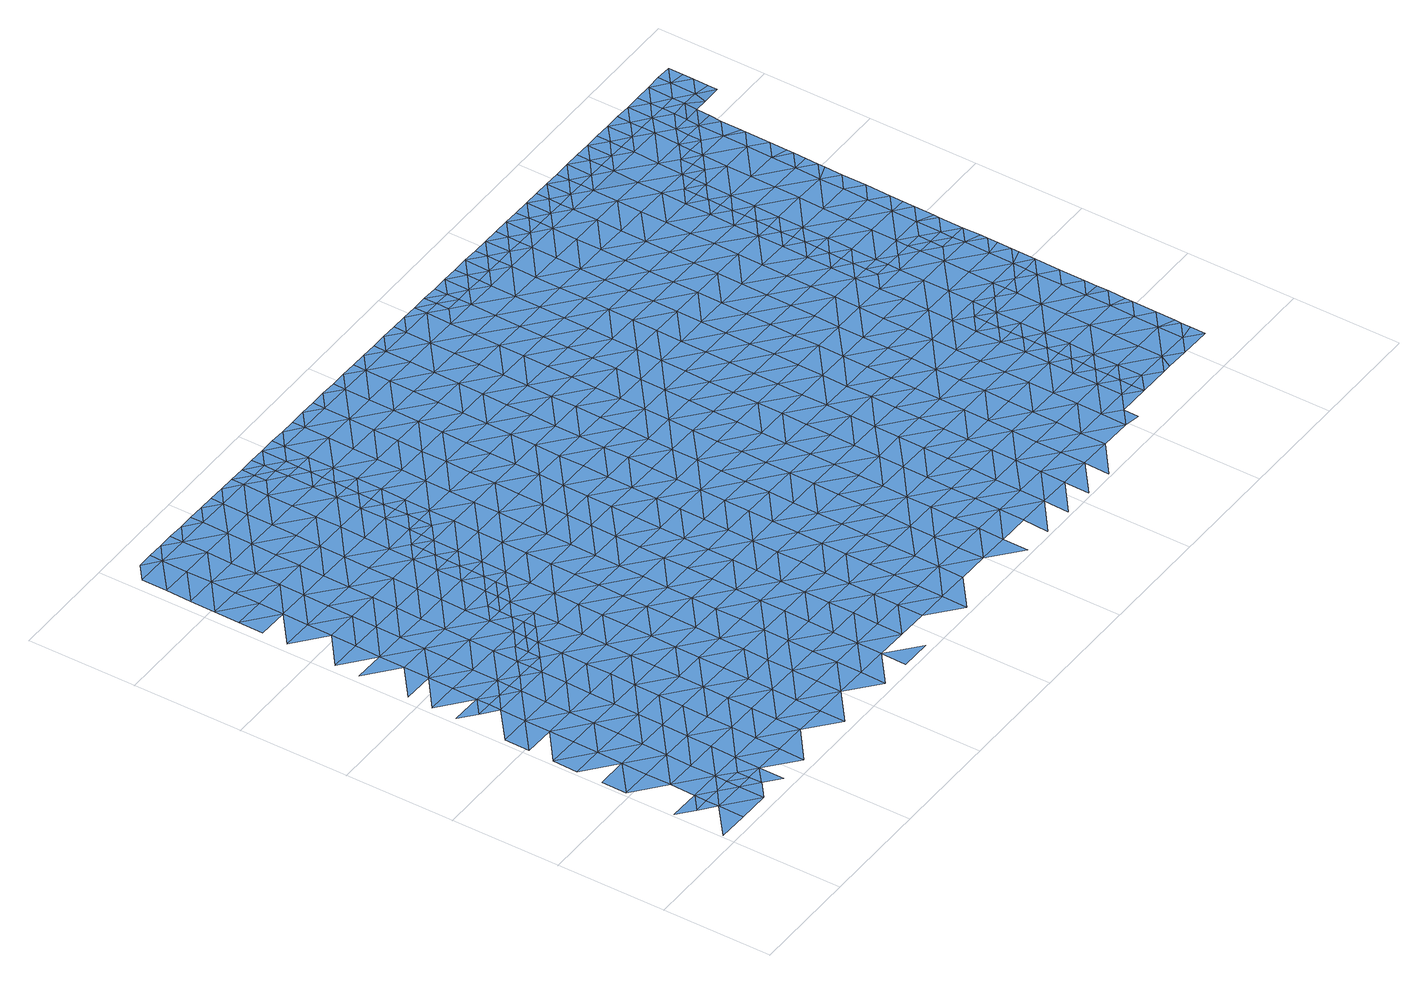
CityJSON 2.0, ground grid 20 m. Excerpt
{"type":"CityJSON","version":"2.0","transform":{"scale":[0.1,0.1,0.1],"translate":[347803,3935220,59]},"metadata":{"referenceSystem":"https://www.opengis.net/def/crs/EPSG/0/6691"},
"CityObjects":{
"waterbody1":{"type":"WaterBody","attributes":{"name":"8","class":"1140","function":"1","WaterBodyRiverFloodingRiskAttribute.description":"4","WaterBodyRiverFloodingRiskAttribute.rankOrg":"2","WaterBodyRiverFloodingRiskAttribute.adminType":"2","WaterBodyRiverFloodingRiskAttribute.scale":"L1"},"geometry":[{"type":"MultiSurface","lod":"1","boundaries":[[[0,1,2]],[[3,4,2]],[[1,5,2]],[[6,3,2]],[[7,6,2]],[[5,7,2]],[[8,6,7]],[[7,5,9]],[[10,8,7]],[[10,7,9]],[[8,10,11]],[[12,13,14]],[[15,12,14]],[[12,16,17]],[[16,18,17]],[[15,19,12]],[[18,20,21]],[[12,22,16]],[[12,19,22]],[[23,22,19]],[[24,20,25]],[[18,16,26]],[[26,16,22]],[[27,28,25]],[[26,29,18]],[[23,30,22]],[[20,31,25]],[[28,27,32]],[[20,18,31]],[[32,33,34]],[[18,29,31]],[[35,27,25]],[[22,36,26]],[[22,30,37]],[[38,39,40]],[[34,33,40]],[[26,41,29]],[[25,31,42]],[[27,43,32]],[[30,44,37]],[[36,22,37]],[[43,33,32]],[[29,41,31]],[[45,38,46]],[[25,42,35]],[[38,40,46]],[[44,47,37]],[[48,42,31]],[[26,36,41]],[[27,35,43]],[[43,49,33]],[[33,50,40]],[[51,52,37]],[[45,46,53]],[[54,45,55]],[[54,56,57]],[[37,47,51]],[[36,37,52]],[[48,31,41]],[[55,45,53]],[[57,58,59]],[[60,61,42]],[[33,49,50]],[[46,62,53]],[[42,48,60]],[[35,42,61]],[[54,55,56]],[[35,63,43]],[[46,40,62]],[[58,64,59]],[[41,36,65]],[[66,48,41]],[[36,52,65]],[[67,55,53]],[[58,57,56]],[[40,50,62]],[[65,52,68]],[[49,43,63]],[[69,50,49]],[[35,61,63]],[[41,65,66]],[[66,70,48]],[[67,53,62]],[[48,71,60]],[[72,56,55]],[[63,69,49]],[[73,64,58]],[[70,71,48]],[[68,74,65]],[[75,61,60]],[[76,72,55]],[[76,55,67]],[[77,66,65]],[[56,72,58]],[[69,78,50]],[[74,68,79]],[[74,77,65]],[[80,73,58]],[[81,63,61]],[[77,82,66]],[[83,70,66]],[[62,50,84]],[[85,80,58]],[[82,83,66]],[[75,60,71]],[[67,62,84]],[[63,81,69]],[[50,78,84]],[[85,58,72]],[[86,87,67]],[[61,75,81]],[[88,78,69]],[[89,70,83]],[[86,67,84]],[[70,90,71]],[[91,72,76]],[[76,67,87]],[[92,80,85]],[[93,88,69]],[[93,69,81]],[[71,94,75]],[[78,95,84]],[[96,92,85]],[[83,97,89]],[[90,70,89]],[[90,94,71]],[[88,95,78]],[[95,86,84]],[[91,76,87]],[[98,81,75]],[[85,72,91]],[[97,99,89]],[[100,87,86]],[[101,85,91]],[[102,90,89]],[[95,100,86]],[[96,85,101]],[[99,97,103]],[[99,102,89]],[[98,75,94]],[[93,81,98]],[[104,88,93]],[[105,96,101]],[[106,107,90]],[[90,107,94]],[[90,102,106]],[[104,93,98]],[[108,95,88]],[[109,87,100]],[[91,87,110]],[[111,105,101]],[[112,113,94]],[[94,107,112]],[[110,87,109]],[[98,94,113]],[[114,88,104]],[[101,91,115]],[[116,117,98]],[[108,88,114]],[[98,113,116]],[[108,118,95]],[[118,109,100]],[[115,91,110]],[[104,98,117]],[[101,115,111]],[[100,95,118]],[[119,114,104]],[[120,111,115]],[[104,117,121]],[[122,109,118]],[[110,109,123]],[[110,124,115]],[[125,120,115]],[[121,117,126]],[[123,109,122]],[[104,121,119]],[[108,114,127]],[[108,128,118]],[[124,125,115]],[[126,129,121]],[[127,114,119]],[[128,122,118]],[[124,110,123]],[[130,119,121]],[[131,130,121]],[[131,121,129]],[[128,108,127]],[[132,123,122]],[[130,133,119]],[[134,127,119]],[[135,125,124]],[[133,134,119]],[[132,122,128]],[[124,123,136]],[[137,135,124]],[[132,138,123]],[[139,140,127]],[[127,134,139]],[[137,124,136]],[[128,127,140]],[[137,141,135]],[[136,123,138]],[[140,142,128]],[[142,143,128]],[[128,143,132]],[[144,136,138]],[[145,138,132]],[[146,145,132]],[[146,132,143]],[[147,144,138]],[[138,145,147]],[[144,147,148]]]}]},
"waterbody2":{"type":"WaterBody","attributes":{"name":"8","class":"1140","function":"1","WaterBodyRiverFloodingRiskAttribute.description":"4","WaterBodyRiverFloodingRiskAttribute.rankOrg":"3","WaterBodyRiverFloodingRiskAttribute.adminType":"2","WaterBodyRiverFloodingRiskAttribute.scale":"L1"},"geometry":[{"type":"MultiSurface","lod":"1","boundaries":[[[149,4,150]],[[4,3,150]],[[3,6,150]],[[151,152,153]],[[154,151,155]],[[151,153,155]],[[156,150,6]],[[155,157,158]],[[152,150,156]],[[159,158,157]],[[8,156,6]],[[156,160,152]],[[160,161,152]],[[153,152,161]],[[159,157,162]],[[8,11,156]],[[155,153,161]],[[163,159,162]],[[163,164,165]],[[155,166,157]],[[167,165,164]],[[168,160,156]],[[164,169,167]],[[170,9,171]],[[10,9,170]],[[155,161,166]],[[11,10,170]],[[156,11,172]],[[173,161,160]],[[174,157,166]],[[162,157,175]],[[11,170,172]],[[168,156,172]],[[163,162,175]],[[157,174,175]],[[163,176,164]],[[15,14,169]],[[173,177,161]],[[170,178,172]],[[160,168,173]],[[176,163,175]],[[166,161,177]],[[166,179,174]],[[164,180,169]],[[181,168,172]],[[170,182,178]],[[15,169,19]],[[183,164,176]],[[180,19,169]],[[179,166,177]],[[175,174,179]],[[168,181,173]],[[172,178,184]],[[164,183,180]],[[181,172,184]],[[176,175,185]],[[185,175,179]],[[182,186,178]],[[187,183,176]],[[23,19,180]],[[178,186,184]],[[173,181,188]],[[177,173,189]],[[177,190,179]],[[176,185,191]],[[183,192,180]],[[187,176,191]],[[173,188,189]],[[193,185,179]],[[23,180,30]],[[184,194,181]],[[180,192,30]],[[177,189,190]],[[195,191,185]],[[184,186,196]],[[183,187,192]],[[181,197,188]],[[194,184,196]],[[193,179,190]],[[193,195,185]],[[191,198,187]],[[44,30,192]],[[199,196,186]],[[181,194,197]],[[189,188,200]],[[187,201,192]],[[192,47,44]],[[200,188,197]],[[190,189,200]],[[199,186,202]],[[198,191,195]],[[203,194,196]],[[198,201,187]],[[199,204,196]],[[193,190,205]],[[194,203,197]],[[192,201,47]],[[206,195,193]],[[190,200,205]],[[207,199,202]],[[208,206,193]],[[206,198,195]],[[196,204,203]],[[197,209,200]],[[208,193,205]],[[51,47,210]],[[47,201,210]],[[52,51,68]],[[198,211,201]],[[197,203,209]],[[68,51,210]],[[204,199,207]],[[212,213,200]],[[212,200,209]],[[214,208,205]],[[201,215,210]],[[205,200,213]],[[198,206,211]],[[79,68,210]],[[216,217,204]],[[213,214,205]],[[214,206,208]],[[216,204,207]],[[218,209,203]],[[203,204,217]],[[201,211,215]],[[217,218,203]],[[219,212,209]],[[79,210,220]],[[210,215,220]],[[211,206,221]],[[212,219,213]],[[221,206,214]],[[222,215,211]],[[221,223,211]],[[224,77,74]],[[224,79,220]],[[74,79,224]],[[219,209,218]],[[216,225,217]],[[207,226,227]],[[216,207,225]],[[228,220,215]],[[219,229,213]],[[224,230,77]],[[82,77,230]],[[82,97,83]],[[214,213,229]],[[207,227,225]],[[222,211,223]],[[222,228,215]],[[214,231,221]],[[225,232,217]],[[233,224,220]],[[97,82,230]],[[232,234,217]],[[235,227,226]],[[236,219,218]],[[233,230,224]],[[218,217,234]],[[214,229,231]],[[221,237,223]],[[230,103,97]],[[237,222,223]],[[233,220,228]],[[238,221,231]],[[233,239,230]],[[236,218,234]],[[229,219,236]],[[225,240,232]],[[225,227,240]],[[221,238,237]],[[222,241,228]],[[229,242,231]],[[237,241,222]],[[103,230,239]],[[240,227,235]],[[243,234,232]],[[244,242,229]],[[245,233,228]],[[244,229,236]],[[240,243,232]],[[231,246,238]],[[241,245,228]],[[247,102,99]],[[247,103,239]],[[99,103,247]],[[248,249,235]],[[250,236,234]],[[238,246,237]],[[251,239,233]],[[106,252,107]],[[106,102,252]],[[253,241,237]],[[254,234,243]],[[102,247,252]],[[255,251,233]],[[231,242,246]],[[246,253,237]],[[233,245,255]],[[240,235,256]],[[250,234,254]],[[112,107,257]],[[258,243,240]],[[259,245,241]],[[107,252,257]],[[244,260,242]],[[113,112,257]],[[244,236,260]],[[253,259,241]],[[247,239,261]],[[260,236,250]],[[116,113,262]],[[263,254,243]],[[113,257,262]],[[117,116,262]],[[261,264,247]],[[240,256,265]],[[260,266,242]],[[239,251,261]],[[252,247,264]],[[258,240,265]],[[258,263,243]],[[126,117,262]],[[246,242,266]],[[267,253,246]],[[268,250,254]],[[255,245,269]],[[269,245,259]],[[266,267,246]],[[257,252,270]],[[257,271,262]],[[263,268,254]],[[129,126,262]],[[251,255,272]],[[273,261,251]],[[256,274,265]],[[270,271,257]],[[267,275,253]],[[252,264,270]],[[253,276,259]],[[255,269,272]],[[277,274,256]],[[260,250,268]],[[260,278,266]],[[265,279,258]],[[259,276,269]],[[268,278,260]],[[273,251,272]],[[273,280,261]],[[129,262,271]],[[279,263,258]],[[264,261,280]],[[253,275,276]],[[276,281,269]],[[269,282,272]],[[279,265,274]],[[283,130,131]],[[264,284,270]],[[285,268,263]],[[283,129,271]],[[131,129,283]],[[281,282,269]],[[286,284,264]],[[279,285,263]],[[266,278,287]],[[267,266,288]],[[286,264,280]],[[283,289,130]],[[272,290,273]],[[289,134,133]],[[270,291,271]],[[288,266,287]],[[277,292,274]],[[275,267,288]],[[133,130,289]],[[293,292,277]],[[284,291,270]],[[291,283,271]],[[288,294,275]],[[273,295,280]],[[296,279,274]],[[278,268,297]],[[137,136,144]],[[276,275,294]],[[139,134,298]],[[297,268,285]],[[137,299,141]],[[290,272,282]],[[300,287,278]],[[290,295,273]],[[144,299,137]],[[134,289,298]],[[276,301,281]],[[140,139,298]],[[294,301,276]],[[302,289,283]],[[298,303,140]],[[304,300,278]],[[296,274,292]],[[142,303,143]],[[142,140,303]],[[305,141,299]],[[304,278,297]],[[306,284,286]],[[281,307,282]],[[301,307,281]],[[144,148,299]],[[308,283,291]],[[289,302,298]],[[286,280,306]],[[285,279,309]],[[310,145,146]],[[309,279,296]],[[311,297,285]],[[312,305,299]],[[310,143,303]],[[146,143,310]],[[293,313,292]],[[306,280,295]],[[309,314,285]],[[288,287,315]],[[307,316,282]],[[283,308,302]],[[284,317,291]],[[314,311,285]],[[318,148,147]],[[294,288,315]],[[299,148,312]],[[147,145,318]],[[287,300,315]],[[292,319,296]],[[320,317,284]],[[317,308,291]],[[297,321,304]],[[145,310,318]],[[303,298,322]],[[320,284,306]],[[290,282,323]],[[290,324,295]],[[325,312,148]],[[319,309,296]],[[303,326,310]],[[321,300,304]],[[298,302,322]],[[322,326,303]],[[301,294,327]],[[327,294,315]],[[282,316,323]],[[148,318,325]],[[328,302,308]],[[329,318,310]],[[317,330,308]],[[321,297,311]],[[292,313,319]],[[309,331,314]],[[332,312,325]],[[324,290,323]],[[300,333,315]],[[330,328,308]],[[334,320,306]],[[301,327,335]],[[307,301,336]],[[337,322,302]],[[306,295,338]],[[339,310,326]],[[340,311,314]],[[331,309,319]],[[341,332,325]],[[338,295,324]],[[331,340,314]],[[301,335,336]],[[316,342,323]],[[328,337,302]],[[300,321,333]],[[320,334,317]],[[325,318,329]],[[316,307,342]],[[343,319,313]],[[344,326,322]],[[310,339,329]],[[345,321,311]],[[346,341,325]],[[329,346,325]],[[342,307,336]],[[347,330,317]],[[323,348,324]],[[315,333,349]],[[327,315,350]],[[306,338,334]],[[351,333,321]],[[350,315,349]],[[326,352,339]],[[350,353,327]],[[311,340,345]],[[354,328,330]],[[348,323,342]],[[324,355,338]],[[335,327,353]],[[322,337,344]],[[317,334,347]],[[356,319,343]],[[339,357,329]],[[353,358,335]],[[359,341,346]],[[351,321,345]],[[333,360,349]],[[331,319,361]],[[331,362,340]],[[355,324,348]],[[352,326,344]],[[363,334,338]],[[352,357,339]],[[357,346,329]],[[336,335,358]],[[364,337,328]],[[362,345,340]],[[330,347,354]],[[354,365,328]],[[319,356,361]],[[342,336,358]],[[360,333,351]],[[346,366,359]],[[342,367,348]],[[360,368,349]],[[369,338,355]],[[334,370,347]],[[371,356,343]],[[368,372,349]],[[372,353,350]],[[331,361,362]],[[357,373,346]],[[363,338,369]],[[364,328,365]],[[350,349,372]],[[374,354,347]],[[346,373,366]],[[342,358,367]],[[348,375,355]],[[344,376,352]],[[351,345,377]],[[378,360,351]],[[344,337,376]],[[379,375,348]],[[343,380,381]],[[370,334,363]],[[345,362,377]],[[379,348,367]],[[376,337,364]],[[371,343,381]],[[355,382,369]],[[361,356,371]],[[352,383,357]],[[358,353,384]],[[385,366,373]],[[375,382,355]],[[382,363,369]],[[384,353,372]],[[361,386,362]],[[374,347,370]],[[365,354,374]],[[351,377,378]],[[378,387,360]],[[360,388,368]],[[384,389,358]],[[358,390,367]],[[365,391,364]],[[383,352,376]],[[374,391,365]],[[392,361,371]],[[357,393,373]],[[389,390,358]],[[394,385,373]],[[395,372,368]],[[362,396,377]],[[397,393,357]],[[367,398,379]],[[386,361,392]],[[396,378,377]],[[388,360,387]],[[357,383,397]],[[390,398,367]],[[370,363,399]],[[379,398,375]],[[376,364,400]],[[373,393,394]],[[401,402,381]],[[376,403,383]],[[363,382,399]],[[364,391,400]],[[384,372,395]],[[362,386,396]],[[378,404,387]],[[371,381,402]],[[368,388,395]],[[384,405,389]],[[374,370,406]],[[395,405,384]],[[403,376,400]],[[392,371,402]],[[407,386,392]],[[370,399,406]],[[406,408,374]],[[403,409,383]],[[383,410,397]],[[411,394,393]],[[404,378,396]],[[387,412,388]],[[382,375,413]],[[389,414,390]],[[391,374,408]],[[382,415,399]],[[375,398,413]],[[413,415,382]],[[408,416,391]],[[391,417,400]],[[407,392,402]],[[386,418,396]],[[397,419,393]],[[420,421,401]],[[388,422,395]],[[393,423,411]],[[407,418,386]],[[424,398,390]],[[387,404,412]],[[389,405,414]],[[414,425,390]],[[426,403,400]],[[415,427,399]],[[383,409,410]],[[399,428,406]],[[401,421,402]],[[429,405,395]],[[425,424,390]],[[418,430,396]],[[396,431,404]],[[432,413,398]],[[388,412,422]],[[419,397,410]],[[433,408,406]],[[393,419,423]],[[391,416,417]],[[403,426,409]],[[430,431,396]],[[428,399,427]],[[405,434,414]],[[404,435,412]],[[395,422,429]],[[429,434,405]],[[408,433,416]],[[400,417,426]],[[413,436,415]],[[407,402,437]],[[409,438,410]],[[435,422,412]],[[407,439,418]],[[440,423,419]],[[432,398,424]],[[432,436,413]],[[402,421,437]],[[433,406,428]],[[441,417,416]],[[415,436,427]],[[410,442,419]],[[433,441,416]],[[435,404,431]],[[409,426,438]],[[418,443,430]],[[425,414,444]],[[445,440,419]],[[446,447,421]],[[422,448,429]],[[407,437,439]],[[439,443,418]],[[425,449,424]],[[427,450,428]],[[414,434,444]],[[444,449,425]],[[417,451,426]],[[436,450,427]],[[442,410,438]],[[452,445,419]],[[442,452,419]],[[453,432,424]],[[421,454,437]],[[443,455,430]],[[430,456,431]],[[422,435,448]],[[428,457,433]],[[426,458,438]],[[450,457,428]],[[455,456,430]],[[417,441,451]],[[434,429,459]],[[460,444,434]],[[431,461,435]],[[429,448,459]],[[459,462,434]],[[433,463,441]],[[424,449,453]],[[453,464,432]],[[458,426,451]],[[432,465,436]],[[466,442,438]],[[457,463,433]],[[421,447,454]],[[458,467,438]],[[468,445,452]],[[439,437,469]],[[439,470,443]],[[471,449,444]],[[435,472,448]],[[473,450,436]],[[442,466,452]],[[441,474,451]],[[437,454,469]],[[443,470,455]],[[475,468,452]],[[431,456,461]],[[476,477,447]],[[465,432,464]],[[434,462,460]],[[449,471,453]],[[448,478,459]],[[466,438,467]],[[479,457,450]],[[480,441,463]],[[481,458,451]],[[447,477,454]],[[482,475,452]],[[439,469,470]],[[471,444,460]],[[435,461,472]],[[436,465,473]],[[441,480,474]],[[458,481,467]],[[482,452,466]],[[456,455,483]],[[484,461,456]],[[462,459,478]],[[464,453,485]],[[448,472,478]],[[462,486,460]],[[463,457,479]],[[455,470,483]],[[487,480,463]],[[483,484,456]],[[481,451,474]],[[464,488,465]],[[489,466,467]],[[450,473,479]],[[453,471,485]],[[485,488,464]],[[469,454,490]],[[481,489,467]],[[491,475,482]],[[454,477,490]],[[484,492,461]],[[493,473,465]],[[462,478,486]],[[486,494,460]],[[480,495,474]],[[463,479,487]],[[472,461,492]],[[496,469,490]],[[470,497,483]],[[466,498,482]],[[471,460,494]],[[499,491,482]],[[500,501,477]],[[502,493,465]],[[470,469,497]],[[471,503,485]],[[465,488,502]],[[504,466,489]],[[473,505,479]],[[480,487,495]],[[495,506,474]],[[477,501,490]],[[507,486,478]],[[469,496,497]],[[483,508,484]],[[485,509,488]],[[481,474,506]],[[472,492,510]],[[478,472,507]],[[498,466,504]],[[471,494,503]],[[511,496,490]],[[481,512,489]],[[507,472,510]],[[499,482,498]],[[484,508,492]],[[487,479,505]],[[483,497,513]],[[488,514,502]],[[473,493,505]],[[486,515,494]],[[487,516,495]],[[485,503,509]],[[489,517,504]],[[511,490,501]],[[481,506,512]],[[512,517,489]],[[518,499,498]],[[483,513,508]],[[492,519,510]],[[520,493,502]],[[521,486,507]],[[494,515,503]],[[516,487,505]],[[495,522,506]],[[488,509,514]],[[497,496,523]],[[498,504,524]],[[516,522,495]],[[525,518,498]],[[523,496,511]],[[515,486,521]],[[519,492,508]],[[524,525,498]],[[523,526,497]],[[503,527,509]],[[502,514,520]],[[520,528,493]],[[529,504,517]],[[493,530,505]],[[513,497,526]],[[522,531,506]],[[524,504,529]],[[501,532,511]],[[507,510,533]],[[534,518,525]],[[535,508,513]],[[533,510,519]],[[526,536,513]],[[527,503,515]],[[509,537,514]],[[512,506,531]],[[527,537,509]],[[512,538,517]],[[505,539,516]],[[521,507,540]],[[541,524,529]],[[532,542,511]],[[511,543,523]],[[544,515,521]],[[514,545,520]],[[507,533,540]],[[546,529,517]],[[493,528,530]],[[543,526,523]],[[535,513,536]],[[516,547,522]],[[519,508,535]],[[512,531,538]],[[548,541,529]],[[549,528,520]],[[550,521,540]],[[535,551,519]],[[545,514,537]],[[505,530,539]],[[522,547,531]],[[543,511,542]],[[546,517,538]],[[552,548,529]],[[533,553,540]],[[521,550,544]],[[554,542,532]],[[526,555,536]],[[547,516,539]],[[533,519,553]],[[527,515,556]],[[520,545,549]],[[552,529,546]],[[557,555,526]],[[555,535,536]],[[537,527,556]],[[532,558,554]],[[559,545,537]],[[519,551,553]],[[540,560,550]],[[561,562,528]],[[526,543,557]],[[515,544,556]],[[538,531,563]],[[561,528,549]],[[530,562,539]],[[538,564,546]],[[530,528,562]],[[531,547,563]],[[565,544,550]],[[566,548,552]],[[535,567,551]],[[568,542,554]],[[559,537,556]],[[545,569,549]],[[540,553,560]],[[539,570,547]],[[559,569,545]],[[564,538,563]],[[571,552,546]],[[543,572,557]],[[573,561,549]],[[543,542,572]],[[565,550,560]],[[535,555,567]],[[565,574,544]],[[547,575,563]],[[566,552,576]],[[539,562,570]],[[570,575,547]],[[553,551,577]],[[571,576,552]],[[542,568,572]],[[546,564,578]],[[579,555,557]],[[574,580,544]],[[580,559,556]],[[577,551,567]],[[581,560,553]],[[571,546,578]],[[582,562,561]],[[568,554,583]],[[556,544,580]],[[563,584,564]],[[549,569,573]],[[573,585,561]],[[579,567,555]],[[586,581,553]],[[581,565,560]],[[587,569,559]],[[586,553,577]],[[557,572,588]],[[582,570,562]],[[580,587,559]],[[589,568,583]],[[564,590,578]],[[563,575,584]],[[572,568,591]],[[592,574,565]],[[593,576,571]],[[557,588,579]],[[567,594,577]],[[568,589,591]],[[582,561,585]],[[569,595,573]],[[596,597,572]],[[572,597,588]],[[587,595,569]],[[572,591,596]],[[564,584,590]],[[590,598,578]],[[571,599,593]],[[575,570,600]],[[567,579,594]],[[597,601,588]],[[565,581,592]],[[600,570,582]],[[574,602,580]],[[575,603,584]],[[601,604,588]],[[588,604,579]],[[600,603,575]],[[586,577,605]],[[571,578,606]],[[607,602,574]],[[608,581,586]],[[585,573,609]],[[610,587,580]],[[577,594,605]],[[604,611,579]],[[606,578,598]],[[571,606,599]],[[574,592,607]],[[584,612,590]],[[611,613,579]],[[573,595,609]],[[594,579,613]],[[610,595,587]],[[614,615,585]],[[615,600,582]],[[586,605,616]],[[612,584,603]],[[617,598,590]],[[618,619,594]],[[585,609,614]],[[582,585,615]],[[594,613,618]],[[620,599,606]],[[605,594,619]],[[586,616,608]],[[592,621,607]],[[622,603,600]],[[580,602,610]],[[595,623,609]],[[624,617,590]],[[592,581,621]],[[625,606,598]],[[626,627,605]],[[605,627,616]],[[590,612,624]],[[621,581,608]],[[605,619,626]],[[607,628,602]],[[629,612,603]],[[609,630,614]],[[622,600,615]],[[595,610,623]],[[620,606,631]],[[632,633,616]],[[622,629,603]],[[632,616,627]],[[608,616,633]],[[634,610,602]],[[630,609,623]],[[625,598,617]],[[635,615,614]],[[606,625,631]],[[607,621,628]],[[628,636,602]],[[612,637,624]],[[629,637,612]],[[636,634,602]],[[610,634,623]],[[608,638,621]],[[615,635,622]],[[614,630,639]],[[624,640,617]],[[641,631,625]],[[608,633,642]],[[643,642,633]],[[623,644,630]],[[640,625,617]],[[614,639,635]],[[622,645,629]],[[635,645,622]],[[624,637,646]],[[638,647,621]],[[648,641,625]],[[608,642,638]],[[630,649,639]],[[628,621,647]],[[629,650,637]],[[623,634,644]],[[644,649,630]],[[624,646,640]],[[651,634,636]],[[643,652,642]],[[640,653,625]],[[636,628,647]],[[654,651,636]],[[625,653,648]],[[639,655,635]],[[629,645,650]],[[656,638,642]],[[657,658,634]],[[634,658,644]],[[634,651,657]],[[659,660,637]],[[661,639,649]],[[636,647,654]],[[659,637,650]],[[662,640,646]],[[658,663,644]],[[646,637,660]],[[664,648,653]],[[663,665,644]],[[644,665,649]],[[642,652,656]],[[655,639,661]],[[645,635,655]],[[662,653,640]],[[645,666,650]],[[667,651,654]],[[665,668,649]],[[656,652,669]],[[670,671,638]],[[668,672,649]],[[653,673,664]],[[674,659,650]],[[661,649,672]],[[638,656,670]],[[647,638,671]],[[666,645,655]],[[646,660,662]],[[654,675,667]],[[676,655,661]],[[669,677,656]],[[654,647,671]],[[678,676,661]],[[661,672,678]],[[653,679,673]],[[674,650,666]],[[679,653,662]],[[677,680,656]],[[681,682,655]],[[681,655,676]],[[683,654,671]],[[675,654,683]],[[666,655,682]],[[684,659,674]],[[660,685,662]],[[660,659,685]],[[670,656,680]],[[686,673,679]],[[687,688,666]],[[670,689,671]],[[687,666,682]],[[680,689,670]],[[674,666,688]],[[690,675,683]],[[659,684,685]],[[691,683,671]],[[662,692,679]],[[680,677,693]],[[694,684,674]],[[679,695,686]],[[696,694,674]],[[696,674,688]],[[697,691,671]],[[698,690,683]],[[691,698,683]],[[699,695,679]],[[693,700,680]],[[662,685,692]],[[698,701,690]],[[702,703,684]],[[684,703,685]],[[702,684,694]],[[671,689,697]],[[700,704,680]],[[699,679,692]],[[680,705,689]],[[704,705,680]],[[706,691,697]],[[703,707,685]],[[685,707,692]],[[689,708,697]],[[709,689,705]],[[710,695,699]],[[708,689,709]],[[711,699,692]],[[712,706,697]],[[708,713,697]],[[714,707,703]],[[699,715,710]],[[697,713,712]],[[692,707,711]],[[714,716,707]],[[699,717,715]],[[699,711,717]],[[718,719,707]],[[707,716,718]],[[711,707,719]],[[720,715,717]],[[711,721,717]],[[717,722,720]],[[711,719,723]],[[721,722,717]],[[719,724,723]],[[711,723,721]],[[724,725,723]],[[726,722,721]],[[727,728,723]],[[723,725,727]],[[721,723,728]],[[721,729,726]],[[721,728,729]],[[730,731,728]],[[729,728,731]],[[732,729,731]],[[730,733,731]],[[731,733,732]],[[730,734,733]],[[735,732,733]]]}]},
"waterbody3":{"type":"WaterBody","attributes":{"name":"8","class":"1140","function":"1","WaterBodyRiverFloodingRiskAttribute.description":"4","WaterBodyRiverFloodingRiskAttribute.rankOrg":"2","WaterBodyRiverFloodingRiskAttribute.adminType":"2","WaterBodyRiverFloodingRiskAttribute.scale":"L1"},"geometry":[{"type":"MultiSurface","lod":"1","boundaries":[[[736,737,738]],[[737,736,739]],[[736,740,739]],[[741,742,743]],[[743,742,744]],[[742,700,744]],[[738,737,745]],[[618,613,746]],[[744,700,693]],[[747,743,744]],[[741,743,748]],[[741,748,749]],[[750,751,752]],[[753,754,755]],[[753,755,756]],[[756,755,739]],[[739,757,756]],[[757,739,740]],[[739,755,737]],[[745,737,758]],[[596,591,759]],[[589,583,758]],[[619,618,746]],[[652,760,761]],[[619,746,762]],[[626,619,762]],[[626,762,627]],[[760,627,762]],[[632,627,760]],[[760,633,632]],[[643,633,760]],[[643,760,652]],[[677,761,744]],[[744,761,747]],[[747,761,760]],[[747,760,762]],[[746,747,762]],[[763,747,746]],[[747,748,743]],[[758,583,745]],[[748,747,763]],[[748,763,751]],[[751,763,764]],[[765,751,764]],[[751,765,752]],[[754,752,765]],[[765,755,754]],[[755,765,766]],[[755,766,767]],[[768,767,766]],[[591,589,758]],[[591,758,759]],[[767,768,759]],[[759,768,597]],[[601,597,768]],[[601,768,604]],[[611,604,769]],[[613,611,769]],[[613,769,746]],[[759,758,737]],[[767,759,737]],[[769,768,764]],[[764,768,766]],[[737,755,767]],[[765,764,766]],[[746,764,763]],[[770,749,748]],[[750,770,751]],[[746,769,764]],[[768,769,604]],[[596,759,597]],[[751,770,748]],[[669,652,761]],[[761,677,669]],[[693,677,744]]]}]},
"waterbody4":{"type":"WaterBody","attributes":{"name":"8","class":"1140","function":"1","WaterBodyRiverFloodingRiskAttribute.description":"4","WaterBodyRiverFloodingRiskAttribute.rankOrg":"2","WaterBodyRiverFloodingRiskAttribute.adminType":"2","WaterBodyRiverFloodingRiskAttribute.scale":"L1"},"geometry":[{"type":"MultiSurface","lod":"1","boundaries":[[[771,525,541]],[[772,773,774]],[[732,735,775]],[[541,548,771]],[[733,776,777]],[[735,777,773]],[[726,729,778]],[[779,780,781]],[[722,780,779]],[[720,722,779]],[[686,695,782]],[[695,783,782]],[[784,783,695]],[[785,783,784]],[[786,787,788]],[[787,789,788]],[[790,791,792]],[[631,791,790]],[[631,793,791]],[[631,641,793]],[[599,620,790]],[[780,722,778]],[[794,771,795]],[[794,534,771]],[[777,796,773]],[[797,793,789]],[[620,631,790]],[[776,798,777]],[[797,791,793]],[[789,793,648]],[[641,648,793]],[[593,599,799]],[[800,801,802]],[[795,771,548]],[[777,803,796]],[[525,771,534]],[[804,785,784]],[[648,664,788]],[[664,673,788]],[[801,795,802]],[[795,548,802]],[[593,799,576]],[[800,576,799]],[[802,576,800]],[[566,576,802]],[[566,802,548]],[[525,524,541]],[[803,777,798]],[[774,773,796]],[[775,729,732]],[[733,777,735]],[[776,733,734]],[[726,778,722]],[[781,804,779]],[[715,720,779]],[[673,686,782]],[[783,805,782]],[[710,784,695]],[[710,715,784]],[[804,715,779]],[[715,804,784]],[[805,786,782]],[[782,786,673]],[[673,786,788]],[[648,788,789]],[[773,772,806]],[[775,807,808]],[[775,735,807]],[[729,809,778]],[[729,775,809]],[[778,809,810]],[[599,811,799]],[[811,812,799]],[[792,811,790]],[[599,790,811]],[[812,800,799]],[[806,807,773]],[[808,809,775]],[[735,773,807]],[[810,780,778]]]}]},
"waterbody5":{"type":"WaterBody","attributes":{"name":"8","class":"1140","function":"1","WaterBodyRiverFloodingRiskAttribute.description":"4","WaterBodyRiverFloodingRiskAttribute.rankOrg":"2","WaterBodyRiverFloodingRiskAttribute.adminType":"2","WaterBodyRiverFloodingRiskAttribute.scale":"L1"},"geometry":[{"type":"MultiSurface","lod":"1","boundaries":[[[813,814,815]],[[816,817,813]],[[817,816,818]],[[818,816,819]],[[820,818,819]],[[820,819,821]],[[657,822,658]],[[657,667,822]],[[667,675,822]],[[690,701,823]],[[701,819,823]],[[824,819,701]],[[824,821,819]],[[821,824,712]],[[706,712,824]],[[698,706,824]],[[706,698,691]],[[815,825,816]],[[815,826,825]],[[826,815,827]],[[814,827,815]],[[814,828,827]],[[829,830,831]],[[829,832,830]],[[730,833,734]],[[730,728,833]],[[728,727,833]],[[816,813,815]],[[816,823,819]],[[824,701,698]],[[834,835,825]],[[668,665,835]],[[836,835,665]],[[835,836,837]],[[837,836,822]],[[822,823,837]],[[823,816,837]],[[825,835,837]],[[725,838,833]],[[672,835,834]],[[678,672,834]],[[714,839,716]],[[839,840,716]],[[840,839,841]],[[839,694,841]],[[702,694,839]],[[839,703,702]],[[841,694,696]],[[696,688,841]],[[841,688,842]],[[688,687,842]],[[681,676,843]],[[843,676,834]],[[844,843,834]],[[844,842,843]],[[844,845,842]],[[846,845,844]],[[846,830,845]],[[830,847,845]],[[848,847,830]],[[848,849,847]],[[850,849,848]],[[849,850,851]],[[852,838,851]],[[838,852,853]],[[853,854,833]],[[838,853,833]],[[855,838,725]],[[849,838,855]],[[840,849,855]],[[724,855,725]],[[724,719,855]],[[718,855,719]],[[718,716,855]],[[851,838,849]],[[856,850,848]],[[832,856,848]],[[849,840,847]],[[847,841,845]],[[846,844,826]],[[842,682,843]],[[844,834,826]],[[682,681,843]],[[687,682,842]],[[842,845,841]],[[840,841,847]],[[716,840,855]],[[714,703,839]],[[823,675,690]],[[675,823,822]],[[822,836,658]],[[672,668,835]],[[834,676,678]],[[663,836,665]],[[663,658,836]],[[651,667,657]],[[727,725,833]],[[833,854,734]],[[832,848,830]],[[846,831,830]],[[831,846,857]],[[828,857,846]],[[828,846,827]],[[826,827,846]],[[826,834,825]],[[816,825,837]]]}]}
},
"vertices":[
[4,23,5],[60,22,5],[61,69,5],[61,92,5],[33,92,5],[117,21,5],[90,91,5],[118,68,5],[118,91,5],[146,44,5],[146,67,5],[146,90,5],[69,531,5],[12,532,5],[40,508,5],[69,508,5],[70,577,5],[13,578,5],[71,623,5],[97,507,5],[71,669,5],[14,624,5],[126,530,5],[125,507,5],[15,717,5],[72,716,5],[126,576,5],[73,762,5],[16,763,5],[127,622,5],[154,506,5],[128,669,5],[74,808,5],[74,854,5],[18,855,5],[130,761,5],[183,575,5],[182,529,5],[19,948,5],[19,902,5],[75,901,5],[184,621,5],[129,715,5],[130,807,5],[182,506,5],[20,994,5],[76,947,5],[210,505,5],[185,668,5],[131,853,5],[132,900,5],[211,528,5],[211,552,5],[77,993,5],[21,1040,5],[78,1039,5],[78,1085,5],[22,1086,5],[79,1132,5],[23,1133,5],[185,714,5],[186,760,5],[133,946,5],[187,806,5],[51,1155,5],[240,574,5],[241,620,5],[134,992,5],[239,551,5],[188,852,5],[241,667,5],[242,713,5],[135,1084,5],[80,1155,5],[268,574,5],[243,759,5],[134,1038,5],[268,597,5],[189,899,5],[268,551,5],[108,1154,5],[244,805,5],[269,620,5],[269,643,5],[189,945,5],[136,1131,5],[190,991,5],[191,1037,5],[245,898,5],[298,666,5],[299,712,5],[192,1083,5],[136,1154,5],[244,851,5],[300,758,5],[246,944,5],[165,1153,5],[298,643,5],[300,804,5],[326,665,5],[247,990,5],[193,1130,5],[327,688,5],[326,642,5],[301,850,5],[193,1153,5],[327,711,5],[327,734,5],[303,943,5],[248,1036,5],[248,1083,5],[221,1152,5],[328,758,5],[328,781,5],[302,897,5],[249,1129,5],[329,804,5],[329,827,5],[303,989,5],[359,896,5],[250,1152,5],[358,850,5],[304,1035,5],[305,1082,5],[306,1128,5],[278,1151,5],[357,826,5],[359,942,5],[360,988,5],[386,826,5],[387,872,5],[386,849,5],[361,1034,5],[387,895,5],[387,918,5],[306,1151,5],[334,1104,5],[334,1127,5],[362,1081,5],[388,941,5],[388,965,5],[335,1150,5],[388,988,5],[389,1011,5],[362,1104,5],[390,1057,5],[389,1034,5],[390,1080,5],[390,1103,5],
[5,116,5],[62,115,5],[7,208,5],[63,161,5],[63,207,5],[8,254,5],[64,254,5],[119,114,5],[65,300,5],[8,301,5],[9,347,5],[119,160,5],[120,206,5],[66,346,5],[67,392,5],[67,438,5],[10,393,5],[121,253,5],[11,439,5],[176,159,5],[68,485,5],[174,67,5],[174,21,5],[175,113,5],[177,205,5],[122,299,5],[122,345,5],[123,391,5],[178,252,5],[231,66,5],[178,298,5],[125,484,5],[233,158,5],[230,20,4],[124,437,5],[232,112,5],[179,344,5],[288,65,5],[181,436,5],[233,204,5],[234,251,5],[235,297,5],[180,390,5],[182,483,5],[236,343,5],[289,157,5],[237,389,5],[289,111,5],[290,203,5],[237,435,5],[344,64,5],[291,250,5],[238,482,5],[344,18,4],[346,156,5],[345,110,5],[292,296,5],[293,388,5],[401,63,5],[292,342,5],[347,202,5],[239,528,5],[294,435,5],[348,249,5],[348,295,5],[349,341,5],[295,481,5],[402,109,5],[403,155,5],[403,202,5],[404,248,5],[296,527,5],[350,387,5],[351,480,5],[351,434,5],[296,573,5],[458,108,5],[457,16,4],[458,62,5],[352,526,5],[405,294,5],[297,619,5],[406,340,5],[459,154,5],[353,572,5],[460,201,5],[514,61,5],[461,247,5],[407,433,5],[407,386,5],[354,618,5],[515,107,5],[408,479,5],[462,339,5],[516,153,5],[462,293,5],[409,525,5],[463,385,5],[355,665,5],[514,15,4],[570,14,4],[518,246,5],[410,617,5],[355,711,5],[464,432,5],[517,200,5],[410,571,5],[571,60,5],[356,757,5],[573,152,5],[465,478,5],[518,292,5],[411,664,5],[357,803,5],[573,199,5],[412,710,5],[572,106,5],[519,338,5],[520,384,5],[574,245,5],[466,524,5],[413,756,5],[414,802,5],[466,570,5],[467,617,5],[628,105,5],[521,431,5],[521,477,5],[628,59,5],[575,291,5],[629,151,5],[468,663,5],[522,523,5],[523,569,5],[414,849,5],[470,755,5],[630,198,5],[469,709,5],[576,337,5],[577,383,5],[415,895,5],[524,616,5],[470,801,5],[684,58,5],[684,12,4],[577,430,5],[525,662,5],[685,104,5],[631,244,5],[416,941,5],[363,1127,5],[632,336,5],[578,476,5],[472,894,5],[417,987,5],[632,290,5],[363,1150,5],[525,708,5],[579,522,5],[471,848,5],[686,150,5],[418,1033,5],[687,243,5],[391,1149,5],[741,57,5],[687,197,5],[633,383,5],[580,568,5],[527,800,5],[418,1080,5],[742,103,5],[526,754,5],[688,289,5],[473,940,5],[580,615,5],[581,661,5],[419,1126,5],[473,986,5],[634,429,5],[529,893,5],[475,1079,5],[528,847,5],[743,149,5],[420,1149,5],[689,335,5],[583,753,5],[635,475,5],[636,521,5],[529,939,5],[582,707,5],[474,1032,5],[743,196,5],[448,1148,5],[636,567,5],[798,56,5],[530,985,5],[744,242,5],[476,1125,5],[584,799,5],[637,614,5],[690,382,5],[691,428,5],[745,288,5],[531,1031,5],[691,474,5],[584,846,5],[638,660,5],[798,102,5],[532,1078,5],[692,520,5],[476,1148,5],[746,334,5],[799,149,5],[800,195,5],[639,752,5],[586,938,5],[585,892,5],[505,1148,5],[693,566,5],[746,381,5],[639,706,5],[640,798,5],[855,101,5],[747,427,5],[532,1124,5],[641,845,5],[695,659,5],[587,984,5],[801,241,5],[802,287,5],[694,613,5],[854,9,4],[854,55,5],[695,705,5],[588,1031,5],[748,473,5],[533,1147,5],[857,194,5],[802,333,5],[803,380,5],[749,519,5],[750,565,5],[642,891,5],[856,148,5],[589,1123,5],[561,1147,5],[804,426,5],[857,240,5],[588,1077,5],[750,612,5],[696,751,5],[643,937,5],[911,54,5],[912,100,5],[643,983,5],[858,286,5],[805,472,5],[697,798,5],[913,147,5],[698,844,5],[644,1030,5],[645,1076,5],[590,1146,5],[859,332,5],[751,658,5],[806,518,5],[752,704,5],[698,890,5],[699,936,5],[913,193,5],[646,1122,5],[910,8,4],[968,53,5],[860,379,5],[618,1146,5],[807,611,5],[806,564,5],[700,982,5],[753,750,5],[754,797,5],[861,425,5],[914,239,5],[915,285,5],[808,657,5],[754,843,5],[861,471,5],[916,331,5],[809,703,5],[968,99,5],[701,1029,5],[969,146,5],[646,1145,5],[755,889,5],[702,1075,5],[970,192,5],[862,517,5],[675,1145,5],[967,7,4],[1024,52,5],[916,378,5],[863,564,5],[809,749,5],[756,935,5],[702,1121,5],[864,610,5],[1025,98,5],[971,238,5],[972,284,5],[810,796,5],[757,981,5],[917,424,5],[919,516,5],[972,331,5],[918,470,5],[811,842,5],[865,656,5],[865,702,5],[758,1074,5],[758,1028,5],[703,1144,5],[1026,145,5],[1027,191,5],[920,563,5],[973,377,5],[866,748,5],[813,934,5],[731,1144,5],[1023,6,5],[1081,51,5],[974,423,5],[867,795,5],[812,888,5],[813,980,5],[759,1120,5],[1027,237,5],[1028,283,5],[920,609,5],[975,469,5],[868,841,5],[921,655,5],[814,1027,5],[1082,97,5],[759,1143,5],[1029,330,5],[923,747,5],[975,515,5],[868,887,5],[1082,144,5],[1083,190,5],[816,1119,5],[788,1143,5],[1080,5,5],[1138,50,5],[922,701,5],[976,562,5],[815,1073,5],[924,794,5],[869,933,5],[1031,422,5],[1085,282,5],[977,608,5],[1030,376,5],[1138,97,5],[870,979,5],[1084,236,5],[978,654,5],[1032,514,5],[924,840,5],[871,1026,5],[816,1142,5],[1086,329,5],[979,700,5],[1031,468,5],[925,886,5],[1139,143,5],[844,1096,5],[844,1119,5],[1140,189,5],[1033,561,5],[979,746,5],[872,1072,5],[980,793,5],[926,932,5],[1194,49,5],[1086,375,5],[844,1142,5],[1142,281,5],[1141,235,5],[1034,607,5],[927,979,5],[981,839,5],[1087,421,5],[872,1095,5],[1195,96,5],[1196,142,5],[1089,513,5],[1034,653,5],[927,1025,5],[982,885,5],[900,1095,5],[1035,699,5],[1088,467,5],[1142,328,5],[928,1071,5],[1143,374,5],[1223,72,5],[1197,234,5],[1090,560,5],[1197,188,5],[1222,44,5],[1090,606,5],[1144,420,5],[1036,746,5],[1037,792,5],[983,931,5],[983,978,5],[1145,466,5],[929,1094,5],[1198,280,5],[1252,95,6],[1091,652,5],[1038,838,5],[985,1070,5],[1252,141,6],[1092,698,5],[1145,512,5],[1038,884,5],[957,1094,5],[1199,327,5],[984,1024,5],[1254,233,6],[1146,559,5],[1201,419,5],[1094,791,5],[1280,71,6],[1039,930,5],[1093,745,5],[1200,373,5],[1147,605,5],[1253,187,6],[1280,94,6],[1040,977,5],[1280,117,6],[1201,465,5],[985,1093,5],[1255,279,6],[1148,651,5],[1281,140,6],[1281,163,6],[1041,1023,5],[1014,1093,5],[1094,837,5],[1282,187,6],[1203,558,5],[1095,883,5],[1282,210,6],[1256,326,5],[1042,1069,5],[1202,512,5],[1257,418,5],[1149,697,5],[1204,604,5],[1282,233,6],[1096,929,5],[1283,256,6],[1149,744,5],[1150,790,5],[1256,372,5],[1097,1022,5],[1283,279,6],[1284,302,5],[1042,1092,5],[1258,464,5],[1151,836,5],[1204,650,5],[1097,976,5],[1098,1068,5],[1284,325,5],[1284,348,5],[1259,511,5],[1152,882,5],[1205,696,5],[1070,1092,5],[1285,371,5],[1285,395,5],[1260,603,4],[1207,789,5],[1260,557,4],[1153,928,5],[1315,463,5],[1206,743,5],[1154,1021,5],[1099,1091,5],[1314,417,5],[1313,394,5],[1261,649,4],[1208,835,5],[1153,975,5],[1315,510,5],[1127,1091,5],[1262,695,4],[1208,881,5],[1288,579,4],[1342,394,5],[1155,1067,5],[1316,556,4],[1263,788,4],[1370,416,5],[1289,603,4],[1289,626,4],[1209,927,5],[1210,974,5],[1263,742,4],[1211,1020,5],[1289,649,4],[1155,1090,5],[1290,672,4],[1264,834,4],[1317,579,4],[1290,695,4],[1370,393,5],[1371,462,5],[1372,509,5],[1291,718,4],[1184,1090,5],[1265,880,4],[1345,578,4],[1291,764,4],[1398,393,5],[1291,741,4],[1212,1066,5],[1427,415,5],[1292,787,4],[1292,810,4],[1373,555,4],[1266,927,4],[1267,973,4],[1212,1089,5],[1293,834,4],[1293,857,4],[1428,461,5],[1373,578,4],[1401,531,4],[1267,1019,4],[1427,392,5],[1294,903,4],[1240,1089,5],[1293,880,4],[1429,508,5],[1401,554,4],[1268,1065,6],[1455,392,5],[1402,577,4],[1294,926,4],[1295,949,4],[1456,423,5],[1456,438,5],[1429,531,4],[1323,972,4],[1457,484,5],[1456,464,5],[1269,1088,6],[1324,1018,4],[1457,530,4],[1457,496,5],[1323,949,4],[1297,1088,6],[1351,948,4],[1325,1064,6],[1352,971,4],[1352,994,4],[1325,1087,6],[1382,1063,6],[1354,1087,6],[1381,1017,4],[1380,994,4],[1409,993,4],[1382,1086,6],[1409,1017,4],[1409,1040,5],[1410,1086,6],[1438,1039,5],[1438,1062,6],[1439,1085,6],[1467,1062,7],[1466,1039,6],[1467,1085,7],
[1393,69,6],[1365,93,6],[1352,70,6],[1422,92,6],[1450,68,6],[1454,299,5],[1454,345,5],[1426,323,5],[1426,369,5],[1336,70,6],[1311,279,6],[1369,324,5],[1425,277,6],[1453,275,5],[1452,220,6],[1424,230,6],[1452,207,6],[1451,126,6],[1451,161,6],[1422,138,6],[1450,114,6],[1450,96,6],[1308,94,6],[1309,140,6],[1313,371,5],[1370,370,5],[1312,325,5],[1368,278,6],[1367,231,6],[1423,184,6],[1367,185,6],[1366,139,6],[1310,186,6],[1311,232,6],[1453,253,6],
[872,1118,5],[1524,1130,8],[1496,1108,8],[1524,1104,8],[1439,1108,6],[1489,1038,7],[1495,1061,8],[1382,1109,6],[1326,1110,6],[1354,1133,6],[1326,1134,6],[1212,1112,5],[1241,1135,6],[1269,1111,6],[1269,1134,6],[1184,1136,5],[1156,1136,5],[1156,1113,5],[1128,1137,5],[1042,1115,5],[1071,1138,5],[1043,1138,5],[1099,1114,5],[873,1141,5],[901,1141,5],[1524,1084,8],[1099,1137,5],[1523,1038,8],[986,1116,5],[958,1140,5],[929,1140,5],[929,1117,5],[1523,1056,8],[1298,1134,6],[1213,1135,5],[1496,1131,8],[1468,1131,7],[1439,1132,6],[1411,1132,6],[1383,1133,6],[1014,1139,5],[986,1139,5],
[1460,669,4],[1461,715,4],[1432,693,4],[1431,646,4],[1459,645,4],[1459,623,4],[1430,600,4],[1458,586,4],[1458,576,4],[1317,602,4],[1374,601,4],[1430,554,4],[1375,693,4],[1376,740,4],[1433,739,4],[1461,761,4],[1463,831,4],[1434,831,4],[1462,808,4],[1463,854,4],[1437,1016,4],[1319,741,4],[1319,694,4],[1318,648,4],[1374,647,4],[1437,970,4],[1323,926,4],[1379,925,4],[1322,879,4],[1321,833,4],[1320,787,4],[1377,786,4],[1378,832,4],[1433,785,4],[1378,878,4],[1435,877,4],[1436,924,4],[1464,900,4],[1465,946,4],[1465,954,4],[1465,992,4],[1466,1014,5],[1380,971,4],[1463,867,4],[1462,794,4]
]}
